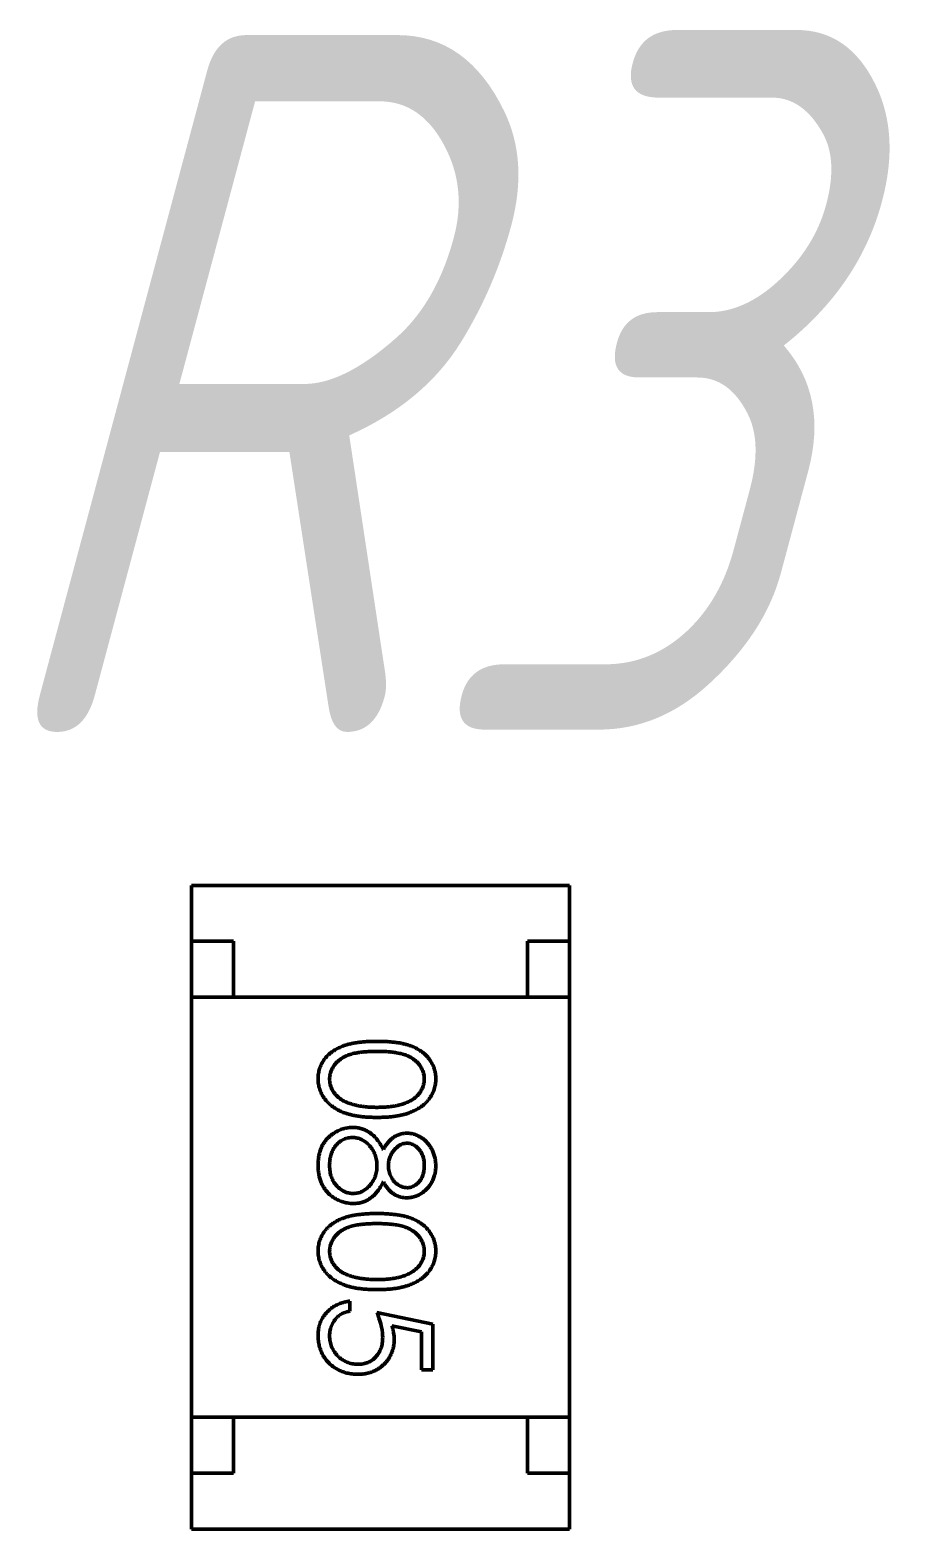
# Model space of a CAD drawing. Header units: millimetres. Extents: x 3004 to 446186229, y 1206 to 1506.
# Drawn here: x 3081.12 to 3084.23, y 1272.42 to 1277.78 of the extents above; entities that cross this region are included whole.
import ezdxf

# ---------------------------------------------------------------- set-up
doc = ezdxf.new("R2010")
doc.units = ezdxf.units.MM
doc.layers.add('Tonk', color=7, linetype='Continuous', lineweight=25)
doc.layers.add('Видимый контур (ГОСТ)', color=7, linetype='Continuous', lineweight=50)
doc.styles.get("Standard").update_dxf_attribs({"font": '', "width": 0.8, "oblique": 15})
doc.styles.get('Standard').set_extended_font_data('GOST type B')

msp = doc.modelspace()

# ---------------------------------------------------------------- linework, layer by layer
at = {"layer": 'Видимый контур (ГОСТ)'}
for p, q in [((3081.70195, 1274.72363), (3083.05195, 1274.72363)), ((3081.70195, 1274.72363), (3081.70195, 1274.52363)), ((3083.05195, 1274.72363), (3083.05195, 1274.52363)), ((3081.70195, 1274.52363), (3081.70195, 1274.32363)), ((3081.85195, 1274.52363), (3081.70195, 1274.52363)), ((3081.85195, 1274.32363), (3081.85195, 1274.52363)), ((3082.90195, 1274.52363), (3082.90195, 1274.32363)), ((3083.05195, 1274.52363), (3082.90195, 1274.52363)), ((3083.05195, 1274.32363), (3083.05195, 1274.52363)), ((3083.05195, 1274.32363), (3081.70195, 1274.32363)), ((3081.70195, 1272.82363), (3081.70195, 1274.32363)), ((3081.85195, 1274.32363), (3082.90195, 1274.32363)), ((3083.05195, 1272.82363), (3083.05195, 1274.32363)), ((3082.26669, 1273.23804), (3082.26669, 1273.20214)), ((3082.36412, 1273.19701), (3082.56412, 1273.15599)), ((3082.5231, 1273.12794), (3082.41789, 1273.1495)), ((3082.5231, 1272.99188), (3082.5231, 1273.12794)), ((3082.56412, 1273.15599), (3082.56412, 1272.99188)), ((3082.56412, 1272.99188), (3082.5231, 1272.99188)), ((3081.70195, 1272.82363), (3081.70195, 1272.62363)), ((3083.05195, 1272.82363), (3081.70195, 1272.82363)), ((3081.85195, 1272.82363), (3082.90195, 1272.82363)), ((3081.85195, 1272.62363), (3081.85195, 1272.82363)), ((3082.90195, 1272.82363), (3082.90195, 1272.62363)), ((3083.05195, 1272.62363), (3083.05195, 1272.82363)), ((3081.70195, 1272.62363), (3081.85195, 1272.62363)), ((3081.70195, 1272.42363), (3081.70195, 1272.62363)), ((3082.90195, 1272.62363), (3083.05195, 1272.62363)), ((3083.05195, 1272.42363), (3083.05195, 1272.62363)), ((3081.70195, 1272.42363), (3083.05195, 1272.42363))]:
    msp.add_line(p, q, dxfattribs=at)
for points, knots in [([(3082.15387, 1274.03251), (3082.15392, 1274.03566), (3082.15402, 1274.04188), (3082.15511, 1274.0511), (3082.15686, 1274.06005), (3082.15931, 1274.06877), (3082.1623, 1274.07731), (3082.16621, 1274.08555), (3082.1707, 1274.09358), (3082.17582, 1274.10138), (3082.18169, 1274.10881), (3082.18817, 1274.11591), (3082.19545, 1274.1225), (3082.20339, 1274.12863), (3082.21192, 1274.13445), (3082.22117, 1274.13981), (3082.2311, 1274.14477), (3082.24176, 1274.1493), (3082.25332, 1274.15331), (3082.26591, 1274.15686), (3082.27964, 1274.15966), (3082.29439, 1274.16206), (3082.31024, 1274.164), (3082.32719, 1274.16532), (3082.34523, 1274.16613), (3082.3576, 1274.16621), (3082.36396, 1274.16624)], [0, 0, 0, 0, 0.0337871, 0.0666217, 0.0992849, 0.1313612, 0.1635852, 0.1961039, 0.2289023, 0.2621581, 0.2959912, 0.3302178, 0.3650598, 0.4009507, 0.4376204, 0.4757075, 0.5153807, 0.5564135, 0.5997648, 0.6464242, 0.6964314, 0.7497815, 0.8065733, 0.8674355, 0.9318868, 1, 1, 1, 1]), ([(3082.36396, 1274.16624), (3082.37037, 1274.16621), (3082.38283, 1274.16613), (3082.40097, 1274.16532), (3082.418, 1274.16398), (3082.4339, 1274.16213), (3082.44868, 1274.15989), (3082.46231, 1274.15689), (3082.47484, 1274.15348), (3082.48632, 1274.14954), (3082.4969, 1274.14508), (3082.50678, 1274.14023), (3082.51594, 1274.13479), (3082.52453, 1274.12908), (3082.5324, 1274.12286), (3082.53967, 1274.11632), (3082.54618, 1274.10918), (3082.5521, 1274.10171), (3082.5573, 1274.09382), (3082.56187, 1274.08574), (3082.56578, 1274.07743), (3082.56886, 1274.06885), (3082.57139, 1274.06008), (3082.57313, 1274.0511), (3082.57422, 1274.04188), (3082.57433, 1274.03566), (3082.57438, 1274.03251)], [0, 0, 0, 0, 0.0685946, 0.133246, 0.1943126, 0.2512792, 0.3045134, 0.3542349, 0.4004806, 0.4434108, 0.4840149, 0.5232523, 0.5610424, 0.5979002, 0.6335185, 0.6683144, 0.7024957, 0.7366854, 0.7702932, 0.8034373, 0.835913, 0.8684602, 0.9008465, 0.9334665, 0.9662576, 1, 1, 1, 1]), ([(3082.36412, 1274.13035), (3082.35878, 1274.13033), (3082.34841, 1274.13031), (3082.33334, 1274.12961), (3082.31929, 1274.12867), (3082.30623, 1274.12745), (3082.29421, 1274.12565), (3082.28316, 1274.12362), (3082.27311, 1274.12116), (3082.26402, 1274.11825), (3082.25571, 1274.11493), (3082.24799, 1274.11131), (3082.24075, 1274.10741), (3082.23406, 1274.10306), (3082.2279, 1274.09831), (3082.22216, 1274.09329), (3082.21704, 1274.08779), (3082.2109, 1274.08019), (3082.20455, 1274.07016), (3082.19903, 1274.05752), (3082.19555, 1274.04453), (3082.19511, 1274.03571), (3082.19489, 1274.03131)], [0, 0, 0, 0, 0.0729511, 0.1415837, 0.2059265, 0.2653014, 0.3205972, 0.3718165, 0.4187898, 0.4616987, 0.5021336, 0.5408043, 0.5781805, 0.6142969, 0.6496782, 0.6842995, 0.718359, 0.7520809, 0.8176524, 0.8797221, 0.9399656, 1, 1, 1, 1]), ([(3082.53335, 1274.03131), (3082.53312, 1274.03573), (3082.53266, 1274.04459), (3082.52938, 1274.05767), (3082.52366, 1274.0702), (3082.51738, 1274.08018), (3082.5114, 1274.08782), (3082.50621, 1274.0932), (3082.50054, 1274.09824), (3082.49432, 1274.10289), (3082.48764, 1274.10724), (3082.48044, 1274.11124), (3082.47269, 1274.11484), (3082.46439, 1274.11817), (3082.4553, 1274.12109), (3082.44526, 1274.1235), (3082.43424, 1274.12573), (3082.42216, 1274.1273), (3082.4091, 1274.12871), (3082.39501, 1274.12961), (3082.37992, 1274.13031), (3082.36949, 1274.13033), (3082.36412, 1274.13035)], [0, 0, 0, 0, 0.0603866, 0.1208832, 0.1827546, 0.247811, 0.2812991, 0.3150876, 0.3497024, 0.3848566, 0.4209662, 0.4585112, 0.4971747, 0.537602, 0.580503, 0.6274675, 0.6783882, 0.7339832, 0.7937467, 0.8577137, 0.9266979, 1, 1, 1, 1]), ([(3082.36396, 1273.89445), (3082.35785, 1273.89452), (3082.34593, 1273.89467), (3082.32849, 1273.89542), (3082.31204, 1273.8969), (3082.29652, 1273.89875), (3082.282, 1273.90132), (3082.26843, 1273.90447), (3082.25575, 1273.90798), (3082.24406, 1273.9123), (3082.23321, 1273.91703), (3082.22308, 1273.92218), (3082.21357, 1273.9277), (3082.20477, 1273.93371), (3082.19661, 1273.94012), (3082.18924, 1273.94705), (3082.18248, 1273.95433), (3082.17646, 1273.96204), (3082.1712, 1273.97008), (3082.16649, 1273.97831), (3082.16269, 1273.98685), (3082.15943, 1273.99553), (3082.15694, 1274.00446), (3082.15521, 1274.01363), (3082.15401, 1274.023), (3082.15391, 1274.02933), (3082.15387, 1274.03251)], [0, 0, 0, 0, 0.0650633, 0.1267732, 0.1855158, 0.2407647, 0.2929798, 0.3422504, 0.3889193, 0.4327757, 0.4746284, 0.5147747, 0.5536059, 0.5914264, 0.6280281, 0.6638036, 0.6989843, 0.7335915, 0.7676285, 0.8012083, 0.8342638, 0.8669807, 0.8997197, 0.9327019, 0.9661759, 1, 1, 1, 1]), ([(3082.19489, 1274.03131), (3082.19507, 1274.02688), (3082.19544, 1274.01803), (3082.19896, 1274.0051), (3082.20427, 1273.99255), (3082.21055, 1273.98271), (3082.21653, 1273.97523), (3082.22163, 1273.96986), (3082.22734, 1273.96494), (3082.2335, 1273.96027), (3082.24023, 1273.95599), (3082.24749, 1273.9521), (3082.25531, 1273.94855), (3082.26077, 1273.94652), (3082.26356, 1273.94549)], [0, 0, 0, 0, 0.1128134, 0.2253939, 0.3395948, 0.4596754, 0.5217352, 0.5839258, 0.6481741, 0.713881, 0.7810045, 0.8514509, 0.9240507, 1, 1, 1, 1]), ([(3082.57438, 1274.03251), (3082.57432, 1274.02933), (3082.57421, 1274.023), (3082.57315, 1274.01365), (3082.57138, 1274.00451), (3082.56887, 1273.99563), (3082.56577, 1273.98693), (3082.56187, 1273.97848), (3082.55734, 1273.97023), (3082.55201, 1273.9623), (3082.54607, 1273.95462), (3082.53935, 1273.94737), (3082.53193, 1273.94055), (3082.52388, 1273.93407), (3082.51504, 1273.92812), (3082.50558, 1273.92246), (3082.49533, 1273.91739), (3082.48445, 1273.9125), (3082.47265, 1273.90829), (3082.45999, 1273.90448), (3082.44632, 1273.90141), (3082.43172, 1273.89885), (3082.41613, 1273.89687), (3082.39959, 1273.89543), (3082.38208, 1273.89467), (3082.37011, 1273.89452), (3082.36396, 1273.89445)], [0, 0, 0, 0, 0.0337881, 0.0671939, 0.0998624, 0.1325666, 0.1651512, 0.1979132, 0.231319, 0.2650833, 0.2992553, 0.3343986, 0.3699428, 0.4062836, 0.4440638, 0.4829977, 0.5233544, 0.5655366, 0.6096129, 0.6563908, 0.7058855, 0.7583245, 0.8138318, 0.8727946, 0.9347222, 1, 1, 1, 1]), ([(3082.36412, 1273.93035), (3082.36893, 1273.93041), (3082.37834, 1273.93053), (3082.39211, 1273.931), (3082.40519, 1273.93222), (3082.41764, 1273.93356), (3082.42938, 1273.93555), (3082.44052, 1273.9377), (3082.45091, 1273.94058), (3082.46072, 1273.94365), (3082.46984, 1273.94717), (3082.47831, 1273.95105), (3082.48618, 1273.95519), (3082.49341, 1273.95969), (3082.50004, 1273.96449), (3082.50594, 1273.96971), (3082.51129, 1273.97517), (3082.5174, 1273.9828), (3082.52363, 1273.9928), (3082.52937, 1274.00524), (3082.53266, 1274.01818), (3082.53312, 1274.02694), (3082.53335, 1274.03131)], [0, 0, 0, 0, 0.0656812, 0.1284865, 0.1881751, 0.2451061, 0.2994484, 0.3508229, 0.3999417, 0.4466717, 0.4912545, 0.5333763, 0.5738528, 0.6125263, 0.6495971, 0.685532, 0.7201058, 0.7538377, 0.8189254, 0.8804935, 0.9403113, 1, 1, 1, 1]), ([(3082.26356, 1273.94549), (3082.26713, 1273.94428), (3082.27438, 1273.94184), (3082.28562, 1273.93868), (3082.29741, 1273.93619), (3082.30969, 1273.93396), (3082.32254, 1273.93243), (3082.33593, 1273.9312), (3082.34985, 1273.93048), (3082.35931, 1273.93039), (3082.36412, 1273.93035)], [0, 0, 0, 0, 0.1105883, 0.2245418, 0.3425035, 0.4643241, 0.590756, 0.7222275, 0.8588428, 1, 1, 1, 1]), ([(3082.15387, 1273.72321), (3082.154, 1273.72859), (3082.15425, 1273.73904), (3082.15599, 1273.75426), (3082.15903, 1273.76845), (3082.1632, 1273.78168), (3082.16862, 1273.79389), (3082.17536, 1273.80503), (3082.18316, 1273.81526), (3082.19224, 1273.82429), (3082.20196, 1273.8323), (3082.21198, 1273.83933), (3082.22232, 1273.84518), (3082.23281, 1273.85013), (3082.24361, 1273.85392), (3082.25465, 1273.85655), (3082.26592, 1273.85822), (3082.27352, 1273.85844), (3082.27734, 1273.85855)], [0, 0, 0, 0, 0.0785564, 0.1528628, 0.2235597, 0.2903749, 0.3554031, 0.4182912, 0.4803886, 0.5430726, 0.6049239, 0.6643983, 0.7219426, 0.7783749, 0.8338299, 0.8888612, 0.9440889, 1, 1, 1, 1]), ([(3082.27614, 1273.82265), (3082.27255, 1273.8225), (3082.26542, 1273.82219), (3082.25489, 1273.81974), (3082.24469, 1273.8158), (3082.23492, 1273.81031), (3082.22578, 1273.80352), (3082.21781, 1273.79516), (3082.21074, 1273.78576), (3082.20501, 1273.775), (3082.20044, 1273.76325), (3082.19729, 1273.75051), (3082.19521, 1273.73696), (3082.195, 1273.7276), (3082.19489, 1273.72281)], [0, 0, 0, 0, 0.0748982, 0.1485963, 0.2244712, 0.3023227, 0.3819186, 0.4611487, 0.5424171, 0.6267161, 0.7145968, 0.8049029, 0.9001273, 1, 1, 1, 1]), ([(3082.36412, 1273.72049), (3082.36406, 1273.72405), (3082.36394, 1273.73103), (3082.36255, 1273.74125), (3082.36063, 1273.75106), (3082.35771, 1273.76043), (3082.35392, 1273.76935), (3082.34935, 1273.77786), (3082.34396, 1273.78591), (3082.3378, 1273.79339), (3082.33117, 1273.80021), (3082.32414, 1273.8062), (3082.31686, 1273.81129), (3082.30923, 1273.81538), (3082.3014, 1273.81875), (3082.2932, 1273.82095), (3082.28477, 1273.82237), (3082.27903, 1273.82256), (3082.27614, 1273.82265)], [0, 0, 0, 0, 0.0712687, 0.1398118, 0.2064974, 0.2715352, 0.3360818, 0.4005284, 0.4649838, 0.5300503, 0.5944234, 0.6555827, 0.7148491, 0.7721151, 0.8289992, 0.8851222, 0.9420794, 1, 1, 1, 1]), ([(3082.27734, 1273.85855), (3082.28015, 1273.85848), (3082.2857, 1273.85835), (3082.29389, 1273.85745), (3082.30187, 1273.856), (3082.30966, 1273.85403), (3082.3172, 1273.85135), (3082.32453, 1273.84812), (3082.33166, 1273.84436), (3082.33863, 1273.84001), (3082.34533, 1273.83495), (3082.35189, 1273.82921), (3082.3582, 1273.8227), (3082.36434, 1273.81547), (3082.37042, 1273.80761), (3082.37611, 1273.79891), (3082.38181, 1273.78962), (3082.38521, 1273.78301), (3082.38696, 1273.77962)], [0, 0, 0, 0, 0.0588536, 0.1163155, 0.1726748, 0.2287804, 0.2845804, 0.3402565, 0.3966298, 0.4535073, 0.5123182, 0.5726484, 0.6360219, 0.7023629, 0.7714831, 0.8441845, 0.9200698, 1, 1, 1, 1]), ([(3082.38696, 1273.77962), (3082.38949, 1273.78426), (3082.39439, 1273.79325), (3082.40339, 1273.80514), (3082.41313, 1273.81536), (3082.42383, 1273.82361), (3082.43515, 1273.83011), (3082.44702, 1273.83457), (3082.45922, 1273.83759), (3082.46755, 1273.83789), (3082.47174, 1273.83804)], [0, 0, 0, 0, 0.1458601, 0.2824259, 0.4108504, 0.5350294, 0.6547011, 0.7701334, 0.8845558, 1, 1, 1, 1]), ([(3082.47174, 1273.83804), (3082.476, 1273.83785), (3082.48457, 1273.83748), (3082.49732, 1273.83444), (3082.50985, 1273.82949), (3082.52209, 1273.82275), (3082.53363, 1273.81437), (3082.54397, 1273.8043), (3082.55304, 1273.79281), (3082.56065, 1273.77993), (3082.56684, 1273.76607), (3082.57111, 1273.75146), (3082.5739, 1273.73633), (3082.57422, 1273.72603), (3082.57438, 1273.72081)], [0, 0, 0, 0, 0.0740584, 0.1488704, 0.2266677, 0.3077348, 0.3911572, 0.4739294, 0.5579278, 0.6449893, 0.7333641, 0.821092, 0.9092872, 1, 1, 1, 1]), ([(3082.47117, 1273.80214), (3082.46909, 1273.80206), (3082.46496, 1273.80191), (3082.45886, 1273.80071), (3082.45287, 1273.79892), (3082.44713, 1273.7961), (3082.44143, 1273.79272), (3082.43593, 1273.78855), (3082.4306, 1273.78358), (3082.42548, 1273.77798), (3082.4207, 1273.77187), (3082.41654, 1273.76541), (3082.41306, 1273.75866), (3082.41017, 1273.7517), (3082.40792, 1273.74445), (3082.40632, 1273.73697), (3082.40533, 1273.72925), (3082.40521, 1273.72402), (3082.40515, 1273.72137)], [0, 0, 0, 0, 0.0545639, 0.1078262, 0.1619237, 0.2175097, 0.2744983, 0.3348148, 0.3975549, 0.4647546, 0.5329012, 0.6000972, 0.6653542, 0.7310836, 0.7968835, 0.8632916, 0.9308312, 1, 1, 1, 1]), ([(3082.53335, 1273.72281), (3082.53328, 1273.72562), (3082.53313, 1273.73111), (3082.53237, 1273.73916), (3082.53089, 1273.74681), (3082.52892, 1273.75415), (3082.52626, 1273.76107), (3082.52313, 1273.76768), (3082.51932, 1273.77384), (3082.51505, 1273.77965), (3082.51036, 1273.78488), (3082.50546, 1273.78952), (3082.50028, 1273.79338), (3082.49493, 1273.79665), (3082.48926, 1273.79902), (3082.48344, 1273.8008), (3082.47739, 1273.802), (3082.47326, 1273.80209), (3082.47117, 1273.80214)], [0, 0, 0, 0, 0.0752433, 0.1472088, 0.2164471, 0.284025, 0.3506554, 0.4150313, 0.4796298, 0.5446516, 0.6080442, 0.6678276, 0.7251142, 0.7809917, 0.835527, 0.8894382, 0.9440721, 1, 1, 1, 1]), ([(3082.19778, 1273.61704), (3082.19428, 1273.62023), (3082.18733, 1273.62655), (3082.17831, 1273.63738), (3082.17072, 1273.64927), (3082.16455, 1273.66217), (3082.15974, 1273.67604), (3082.15628, 1273.69089), (3082.1543, 1273.70673), (3082.15401, 1273.71763), (3082.15387, 1273.72321)], [0, 0, 0, 0, 0.1192835, 0.2370929, 0.354796, 0.4745763, 0.5974601, 0.7249262, 0.8588832, 1, 1, 1, 1]), ([(3082.19489, 1273.72281), (3082.19496, 1273.71907), (3082.1951, 1273.71178), (3082.19634, 1273.70114), (3082.1983, 1273.6911), (3082.20115, 1273.68168), (3082.20463, 1273.67277), (3082.20911, 1273.66453), (3082.2142, 1273.65674), (3082.22024, 1273.64978), (3082.22669, 1273.64344), (3082.23353, 1273.63792), (3082.24055, 1273.63313), (3082.24793, 1273.62936), (3082.25552, 1273.62635), (3082.26338, 1273.62419), (3082.27156, 1273.62286), (3082.2771, 1273.62272), (3082.27991, 1273.62265)], [0, 0, 0, 0, 0.0765589, 0.1491614, 0.2188268, 0.2855671, 0.3503131, 0.4141252, 0.4771792, 0.540368, 0.6022024, 0.6620337, 0.7199344, 0.7759074, 0.8311149, 0.8866674, 0.9425524, 1, 1, 1, 1]), ([(3082.27991, 1273.62265), (3082.28264, 1273.62276), (3082.28802, 1273.62296), (3082.29599, 1273.62426), (3082.30369, 1273.62653), (3082.31122, 1273.62966), (3082.31842, 1273.63381), (3082.32547, 1273.63871), (3082.33218, 1273.64462), (3082.33861, 1273.65129), (3082.34456, 1273.65857), (3082.34982, 1273.6663), (3082.35425, 1273.67443), (3082.35785, 1273.68295), (3082.36068, 1273.69182), (3082.36266, 1273.70106), (3082.3639, 1273.71065), (3082.36405, 1273.71717), (3082.36412, 1273.72049)], [0, 0, 0, 0, 0.0573394, 0.1130633, 0.1691814, 0.2257746, 0.2838263, 0.3434543, 0.405907, 0.4713923, 0.5380028, 0.6030636, 0.6676018, 0.7322254, 0.7970048, 0.863048, 0.930357, 1, 1, 1, 1]), ([(3082.40515, 1273.72137), (3082.40525, 1273.71797), (3082.40545, 1273.7112), (3082.40729, 1273.70123), (3082.4102, 1273.69153), (3082.41417, 1273.68221), (3082.41915, 1273.67351), (3082.42512, 1273.66576), (3082.43194, 1273.65902), (3082.43949, 1273.65336), (3082.44753, 1273.64897), (3082.4556, 1273.64555), (3082.46379, 1273.64355), (3082.46927, 1273.64329), (3082.47198, 1273.64317)], [0, 0, 0, 0, 0.0896899, 0.178494, 0.2668378, 0.3565582, 0.4453342, 0.5308058, 0.6140762, 0.6977071, 0.7791419, 0.8553536, 0.9285568, 1, 1, 1, 1]), ([(3082.57438, 1273.72081), (3082.57421, 1273.71572), (3082.57389, 1273.70569), (3082.57117, 1273.69095), (3082.56663, 1273.67685), (3082.56047, 1273.66343), (3082.55288, 1273.65093), (3082.54369, 1273.63989), (3082.53339, 1273.63014), (3082.52186, 1273.62207), (3082.50967, 1273.61542), (3082.49691, 1273.6108), (3082.48386, 1273.60783), (3082.47504, 1273.60746), (3082.47061, 1273.60727)], [0, 0, 0, 0, 0.0894097, 0.1763058, 0.2626259, 0.3494457, 0.4354983, 0.5189281, 0.6013547, 0.6842564, 0.7658067, 0.8448769, 0.9222798, 1, 1, 1, 1]), ([(3082.47198, 1273.64317), (3082.47388, 1273.64323), (3082.47765, 1273.64335), (3082.48322, 1273.64434), (3082.48866, 1273.64598), (3082.49402, 1273.64821), (3082.49923, 1273.65114), (3082.50436, 1273.65461), (3082.5093, 1273.65882), (3082.51416, 1273.66355), (3082.51866, 1273.66892), (3082.52262, 1273.67491), (3082.52598, 1273.68149), (3082.52871, 1273.68866), (3082.53076, 1273.69641), (3082.5323, 1273.70468), (3082.53316, 1273.71355), (3082.53329, 1273.71966), (3082.53335, 1273.72281)], [0, 0, 0, 0, 0.0509024, 0.101034, 0.1510838, 0.203062, 0.2562484, 0.3108467, 0.3687691, 0.430015, 0.4925196, 0.5560487, 0.6219957, 0.6901924, 0.7613849, 0.8363562, 0.915487, 1, 1, 1, 1]), ([(3082.38696, 1273.66408), (3082.38525, 1273.66081), (3082.38192, 1273.65442), (3082.37656, 1273.64533), (3082.37091, 1273.63701), (3082.36524, 1273.62925), (3082.35933, 1273.62218), (3082.35315, 1273.61588), (3082.34687, 1273.61019), (3082.34037, 1273.60523), (3082.33367, 1273.60086), (3082.32676, 1273.59709), (3082.31964, 1273.59387), (3082.31225, 1273.59131), (3082.30469, 1273.58921), (3082.29686, 1273.58776), (3082.28882, 1273.58698), (3082.28338, 1273.58683), (3082.28063, 1273.58676)], [0, 0, 0, 0, 0.0795248, 0.1551, 0.2272198, 0.2959105, 0.3620559, 0.4255201, 0.4858127, 0.5444947, 0.6014596, 0.6578406, 0.7139745, 0.769468, 0.82613, 0.8828854, 0.9407009, 1, 1, 1, 1]), ([(3082.47061, 1273.60727), (3082.46627, 1273.60743), (3082.45775, 1273.60775), (3082.44532, 1273.61046), (3082.43369, 1273.61502), (3082.42271, 1273.62125), (3082.41258, 1273.62937), (3082.40319, 1273.63927), (3082.39444, 1273.65087), (3082.38951, 1273.65958), (3082.38696, 1273.66408)], [0, 0, 0, 0, 0.121904, 0.2394126, 0.3554101, 0.4720907, 0.592859, 0.7187035, 0.8548924, 1, 1, 1, 1]), ([(3082.28063, 1273.58676), (3082.27678, 1273.58684), (3082.26916, 1273.58702), (3082.2579, 1273.58854), (3082.24698, 1273.59081), (3082.23638, 1273.59414), (3082.22616, 1273.59845), (3082.21632, 1273.60376), (3082.2067, 1273.60977), (3082.20077, 1273.6146), (3082.19778, 1273.61704)], [0, 0, 0, 0, 0.1281582, 0.2536731, 0.3773253, 0.4993846, 0.6229184, 0.7458394, 0.8713953, 1, 1, 1, 1]), ([(3082.15387, 1273.41712), (3082.15392, 1273.42028), (3082.15402, 1273.4265), (3082.15511, 1273.43572), (3082.15686, 1273.44466), (3082.15931, 1273.45338), (3082.1623, 1273.46192), (3082.16621, 1273.47016), (3082.1707, 1273.47819), (3082.17582, 1273.486), (3082.18169, 1273.49343), (3082.18817, 1273.50053), (3082.19545, 1273.50711), (3082.20339, 1273.51324), (3082.21192, 1273.51907), (3082.22117, 1273.52443), (3082.2311, 1273.52938), (3082.24176, 1273.53391), (3082.25332, 1273.53793), (3082.26591, 1273.54148), (3082.27964, 1273.54428), (3082.29439, 1273.54668), (3082.31024, 1273.54861), (3082.32719, 1273.54993), (3082.34523, 1273.55075), (3082.3576, 1273.55082), (3082.36396, 1273.55086)], [0, 0, 0, 0, 0.0337871, 0.0666217, 0.0992849, 0.1313612, 0.1635852, 0.1961039, 0.2289023, 0.2621581, 0.2959912, 0.3302178, 0.3650598, 0.4009507, 0.4376204, 0.4757075, 0.5153807, 0.5564135, 0.5997648, 0.6464242, 0.6964314, 0.7497815, 0.8065733, 0.8674355, 0.9318868, 1, 1, 1, 1]), ([(3082.36412, 1273.51496), (3082.35878, 1273.51495), (3082.34841, 1273.51492), (3082.33334, 1273.51423), (3082.31929, 1273.51329), (3082.30623, 1273.51207), (3082.29421, 1273.51026), (3082.28316, 1273.50824), (3082.27311, 1273.50578), (3082.26402, 1273.50286), (3082.25571, 1273.49954), (3082.24799, 1273.49592), (3082.24075, 1273.49203), (3082.23406, 1273.48767), (3082.2279, 1273.48293), (3082.22216, 1273.4779), (3082.21704, 1273.47241), (3082.2109, 1273.46481), (3082.20455, 1273.45477), (3082.19903, 1273.44213), (3082.19555, 1273.42914), (3082.19511, 1273.42032), (3082.19489, 1273.41592)], [0, 0, 0, 0, 0.0729511, 0.1415837, 0.2059265, 0.2653014, 0.3205972, 0.3718165, 0.4187898, 0.4616987, 0.5021336, 0.5408043, 0.5781805, 0.6142969, 0.6496782, 0.6842995, 0.718359, 0.7520809, 0.8176524, 0.8797221, 0.9399656, 1, 1, 1, 1]), ([(3082.36396, 1273.55086), (3082.37037, 1273.55082), (3082.38283, 1273.55075), (3082.40097, 1273.54994), (3082.418, 1273.54859), (3082.4339, 1273.54675), (3082.44868, 1273.5445), (3082.46231, 1273.54151), (3082.47484, 1273.5381), (3082.48632, 1273.53415), (3082.4969, 1273.5297), (3082.50678, 1273.52485), (3082.51594, 1273.51941), (3082.52453, 1273.5137), (3082.5324, 1273.50748), (3082.53967, 1273.50093), (3082.54618, 1273.4938), (3082.5521, 1273.48632), (3082.5573, 1273.47843), (3082.56187, 1273.47036), (3082.56578, 1273.46204), (3082.56886, 1273.45347), (3082.57139, 1273.4447), (3082.57313, 1273.43572), (3082.57422, 1273.4265), (3082.57433, 1273.42028), (3082.57438, 1273.41712)], [0, 0, 0, 0, 0.0685946, 0.133246, 0.1943126, 0.2512792, 0.3045134, 0.3542349, 0.4004806, 0.4434108, 0.4840149, 0.5232523, 0.5610424, 0.5979002, 0.6335185, 0.6683144, 0.7024957, 0.7366854, 0.7702932, 0.8034373, 0.835913, 0.8684602, 0.9008465, 0.9334665, 0.9662576, 1, 1, 1, 1]), ([(3082.53335, 1273.41592), (3082.53312, 1273.42035), (3082.53266, 1273.4292), (3082.52938, 1273.44228), (3082.52366, 1273.45482), (3082.51738, 1273.46479), (3082.5114, 1273.47243), (3082.50621, 1273.47781), (3082.50054, 1273.48286), (3082.49432, 1273.48751), (3082.48764, 1273.49186), (3082.48044, 1273.49586), (3082.47269, 1273.49946), (3082.46439, 1273.50278), (3082.4553, 1273.50571), (3082.44526, 1273.50812), (3082.43424, 1273.51034), (3082.42216, 1273.51192), (3082.4091, 1273.51332), (3082.39501, 1273.51422), (3082.37992, 1273.51492), (3082.36949, 1273.51495), (3082.36412, 1273.51496)], [0, 0, 0, 0, 0.0603866, 0.1208832, 0.1827546, 0.247811, 0.2812991, 0.3150876, 0.3497024, 0.3848566, 0.4209662, 0.4585112, 0.4971747, 0.537602, 0.580503, 0.6274675, 0.6783882, 0.7339832, 0.7937467, 0.8577137, 0.9266979, 1, 1, 1, 1]), ([(3082.36396, 1273.27906), (3082.35785, 1273.27914), (3082.34593, 1273.27928), (3082.32849, 1273.28003), (3082.31204, 1273.28152), (3082.29652, 1273.28337), (3082.282, 1273.28593), (3082.26843, 1273.28909), (3082.25575, 1273.29259), (3082.24406, 1273.29692), (3082.23321, 1273.30165), (3082.22308, 1273.3068), (3082.21357, 1273.31231), (3082.20477, 1273.31832), (3082.19661, 1273.32473), (3082.18924, 1273.33167), (3082.18248, 1273.33895), (3082.17646, 1273.34665), (3082.1712, 1273.3547), (3082.16649, 1273.36292), (3082.16269, 1273.37147), (3082.15943, 1273.38014), (3082.15694, 1273.38907), (3082.15521, 1273.39824), (3082.15401, 1273.40761), (3082.15391, 1273.41394), (3082.15387, 1273.41712)], [0, 0, 0, 0, 0.0650633, 0.1267732, 0.1855158, 0.2407647, 0.2929798, 0.3422504, 0.3889193, 0.4327757, 0.4746284, 0.5147747, 0.5536059, 0.5914264, 0.6280281, 0.6638036, 0.6989843, 0.7335915, 0.7676285, 0.8012083, 0.8342638, 0.8669807, 0.8997197, 0.9327019, 0.9661759, 1, 1, 1, 1]), ([(3082.19489, 1273.41592), (3082.19507, 1273.41149), (3082.19544, 1273.40264), (3082.19896, 1273.38971), (3082.20427, 1273.37716), (3082.21055, 1273.36732), (3082.21653, 1273.35984), (3082.22163, 1273.35448), (3082.22734, 1273.34956), (3082.2335, 1273.34489), (3082.24023, 1273.34061), (3082.24749, 1273.33672), (3082.25531, 1273.33316), (3082.26077, 1273.33114), (3082.26356, 1273.33011)], [0, 0, 0, 0, 0.1128134, 0.2253939, 0.3395948, 0.4596754, 0.5217352, 0.5839258, 0.6481741, 0.713881, 0.7810045, 0.8514509, 0.9240507, 1, 1, 1, 1]), ([(3082.57438, 1273.41712), (3082.57432, 1273.41394), (3082.57421, 1273.40762), (3082.57315, 1273.39826), (3082.57138, 1273.38913), (3082.56887, 1273.38024), (3082.56577, 1273.37154), (3082.56187, 1273.36309), (3082.55734, 1273.35484), (3082.55201, 1273.34692), (3082.54607, 1273.33924), (3082.53935, 1273.33199), (3082.53193, 1273.32516), (3082.52388, 1273.31869), (3082.51504, 1273.31274), (3082.50558, 1273.30707), (3082.49533, 1273.302), (3082.48445, 1273.29712), (3082.47265, 1273.2929), (3082.45999, 1273.2891), (3082.44632, 1273.28603), (3082.43172, 1273.28347), (3082.41613, 1273.28149), (3082.39959, 1273.28004), (3082.38208, 1273.27928), (3082.37011, 1273.27914), (3082.36396, 1273.27906)], [0, 0, 0, 0, 0.0337881, 0.0671939, 0.0998624, 0.1325666, 0.1651512, 0.1979132, 0.231319, 0.2650833, 0.2992553, 0.3343986, 0.3699428, 0.4062836, 0.4440638, 0.4829977, 0.5233544, 0.5655366, 0.6096129, 0.6563908, 0.7058855, 0.7583245, 0.8138318, 0.8727946, 0.9347222, 1, 1, 1, 1]), ([(3082.36412, 1273.31496), (3082.36893, 1273.31502), (3082.37834, 1273.31515), (3082.39211, 1273.31562), (3082.40519, 1273.31683), (3082.41764, 1273.31818), (3082.42938, 1273.32017), (3082.44052, 1273.32231), (3082.45091, 1273.32519), (3082.46072, 1273.32827), (3082.46984, 1273.33179), (3082.47831, 1273.33567), (3082.48618, 1273.33981), (3082.49341, 1273.3443), (3082.50004, 1273.3491), (3082.50594, 1273.35433), (3082.51129, 1273.35978), (3082.5174, 1273.36742), (3082.52363, 1273.37742), (3082.52937, 1273.38986), (3082.53266, 1273.4028), (3082.53312, 1273.41155), (3082.53335, 1273.41592)], [0, 0, 0, 0, 0.0656812, 0.1284865, 0.1881751, 0.2451061, 0.2994484, 0.3508229, 0.3999417, 0.4466717, 0.4912545, 0.5333763, 0.5738528, 0.6125263, 0.6495971, 0.685532, 0.7201058, 0.7538377, 0.8189254, 0.8804935, 0.9403113, 1, 1, 1, 1]), ([(3082.26356, 1273.33011), (3082.26713, 1273.3289), (3082.27438, 1273.32645), (3082.28562, 1273.3233), (3082.29741, 1273.32081), (3082.30969, 1273.31857), (3082.32254, 1273.31705), (3082.33593, 1273.31582), (3082.34985, 1273.3151), (3082.35931, 1273.31501), (3082.36412, 1273.31496)], [0, 0, 0, 0, 0.1105883, 0.2245418, 0.3425035, 0.4643241, 0.590756, 0.7222275, 0.8588428, 1, 1, 1, 1]), ([(3082.15387, 1273.116), (3082.15395, 1273.11999), (3082.1541, 1273.12783), (3082.15573, 1273.13932), (3082.15805, 1273.15037), (3082.16155, 1273.1609), (3082.16594, 1273.171), (3082.17149, 1273.18053), (3082.17777, 1273.18975), (3082.18518, 1273.19826), (3082.19329, 1273.20616), (3082.20208, 1273.21324), (3082.21142, 1273.21954), (3082.22136, 1273.22497), (3082.23185, 1273.2296), (3082.24295, 1273.23323), (3082.2546, 1273.23617), (3082.26261, 1273.23741), (3082.26669, 1273.23804)], [0, 0, 0, 0, 0.0654211, 0.1287084, 0.1902361, 0.2507244, 0.3106372, 0.3707664, 0.4316147, 0.493523, 0.5558835, 0.6173424, 0.678668, 0.7407114, 0.8029854, 0.8668026, 0.9323472, 1, 1, 1, 1]), ([(3082.26669, 1273.20214), (3082.26287, 1273.20126), (3082.25554, 1273.19956), (3082.24524, 1273.19583), (3082.23606, 1273.19128), (3082.22788, 1273.18586), (3082.22075, 1273.1794), (3082.21439, 1273.17202), (3082.20866, 1273.16375), (3082.20388, 1273.15457), (3082.1998, 1273.14487), (3082.19709, 1273.13473), (3082.19518, 1273.12441), (3082.19499, 1273.11743), (3082.19489, 1273.11392)], [0, 0, 0, 0, 0.0946873, 0.1819942, 0.2643769, 0.3421799, 0.4186176, 0.4965091, 0.5773691, 0.6615106, 0.7467326, 0.831258, 0.9152056, 1, 1, 1, 1]), ([(3082.38464, 1273.10887), (3082.38449, 1273.11546), (3082.38421, 1273.12894), (3082.37482, 1273.16919), (3082.36757, 1273.18805), (3082.36412, 1273.19701)], [0, 0, 0, 0, 0.001976248, 0.001976248, 0.003940074, 0.003940074, 0.003940074, 0.003940074]), ([(3082.41789, 1273.1495), (3082.41906, 1273.14526), (3082.42132, 1273.13706), (3082.42384, 1273.12495), (3082.42535, 1273.11345), (3082.42556, 1273.10599), (3082.42566, 1273.10238)], [0, 0, 0, 0, 0.2750684, 0.5329015, 0.7739735, 1, 1, 1, 1]), ([(3082.29481, 1272.9765), (3082.29155, 1272.97658), (3082.28508, 1272.97673), (3082.27546, 1272.97749), (3082.26605, 1272.97897), (3082.25684, 1272.98096), (3082.24785, 1272.98353), (3082.23905, 1272.98665), (3082.2305, 1272.99047), (3082.22212, 1272.99466), (3082.2141, 1272.99937), (3082.2066, 1273.0046), (3082.1995, 1273.01013), (3082.19289, 1273.01608), (3082.1868, 1273.0225), (3082.18121, 1273.02932), (3082.17601, 1273.03648), (3082.17142, 1273.0441), (3082.1672, 1273.052), (3082.16373, 1273.0603), (3082.16063, 1273.06881), (3082.15816, 1273.07766), (3082.15623, 1273.08681), (3082.15491, 1273.09629), (3082.15396, 1273.10605), (3082.1539, 1273.11266), (3082.15387, 1273.116)], [0, 0, 0, 0, 0.0440145, 0.0874341, 0.1301184, 0.1725537, 0.2145548, 0.2562981, 0.2984382, 0.340849, 0.3827152, 0.423924, 0.4642462, 0.5040737, 0.5438619, 0.5835667, 0.6230943, 0.6632291, 0.7035513, 0.7439379, 0.7845413, 0.8257501, 0.8677574, 0.9107452, 0.9549144, 1, 1, 1, 1]), ([(3082.19489, 1273.11392), (3082.19499, 1273.1105), (3082.19517, 1273.10375), (3082.19659, 1273.09383), (3082.19878, 1273.08425), (3082.20206, 1273.07511), (3082.20604, 1273.06625), (3082.21115, 1273.05789), (3082.21703, 1273.04978), (3082.22377, 1273.04219), (3082.23119, 1273.03524), (3082.23914, 1273.02909), (3082.24761, 1273.02398), (3082.25646, 1273.01966), (3082.26579, 1273.01639), (3082.27557, 1273.01405), (3082.2858, 1273.01268), (3082.29278, 1273.01249), (3082.29633, 1273.0124)], [0, 0, 0, 0, 0.0642073, 0.1264247, 0.1876803, 0.2482164, 0.3083051, 0.369661, 0.4316986, 0.4959469, 0.559758, 0.6222954, 0.6839106, 0.7450924, 0.8067402, 0.8690866, 0.93329, 1, 1, 1, 1]), ([(3082.42566, 1273.10238), (3082.42556, 1273.09791), (3082.42537, 1273.08913), (3082.42355, 1273.07628), (3082.42068, 1273.06401), (3082.41666, 1273.05236), (3082.41153, 1273.04129), (3082.40512, 1273.03091), (3082.39763, 1273.02106), (3082.38902, 1273.01192), (3082.37954, 1273.00364), (3082.36935, 1272.99635), (3082.35855, 1272.99016), (3082.34703, 1272.98518), (3082.33492, 1272.9812), (3082.32209, 1272.97856), (3082.30867, 1272.9768), (3082.29949, 1272.9766), (3082.29481, 1272.9765)], [0, 0, 0, 0, 0.0658076, 0.1293943, 0.1908941, 0.2512811, 0.310815, 0.370371, 0.4307683, 0.4928813, 0.5551039, 0.6160671, 0.677256, 0.7382598, 0.8007621, 0.8647776, 0.9310453, 1, 1, 1, 1]), ([(3082.29633, 1273.0124), (3082.29954, 1273.01247), (3082.30582, 1273.01262), (3082.31501, 1273.01382), (3082.32371, 1273.01592), (3082.33195, 1273.01882), (3082.33974, 1273.02251), (3082.34711, 1273.02702), (3082.35393, 1273.03243), (3082.36023, 1273.03861), (3082.36604, 1273.04539), (3082.37099, 1273.05286), (3082.37516, 1273.06089), (3082.37876, 1273.06938), (3082.38134, 1273.07852), (3082.38328, 1273.08813), (3082.3844, 1273.09832), (3082.38456, 1273.10529), (3082.38464, 1273.10887)], [0, 0, 0, 0, 0.0653514, 0.127916, 0.1883602, 0.2472161, 0.3056301, 0.3637698, 0.4226609, 0.4826873, 0.5433002, 0.604118, 0.6649649, 0.7274135, 0.7914676, 0.8580554, 0.9270368, 1, 1, 1, 1])]:
    msp.add_open_spline(points, degree=3, knots=knots, dxfattribs=at)

# ---------------------------------------------------------------- texts
at = {"layer": 'Tonk', "insert": (3080.91987, 1277.77182), "char_height": 2.5, "attachment_point": 1}
msp.add_mtext_dynamic_manual_height_columns('R3', width=6.4128481, gutter_width=20, heights=[0], dxfattribs=at)

doc.saveas('drawing.dxf')
